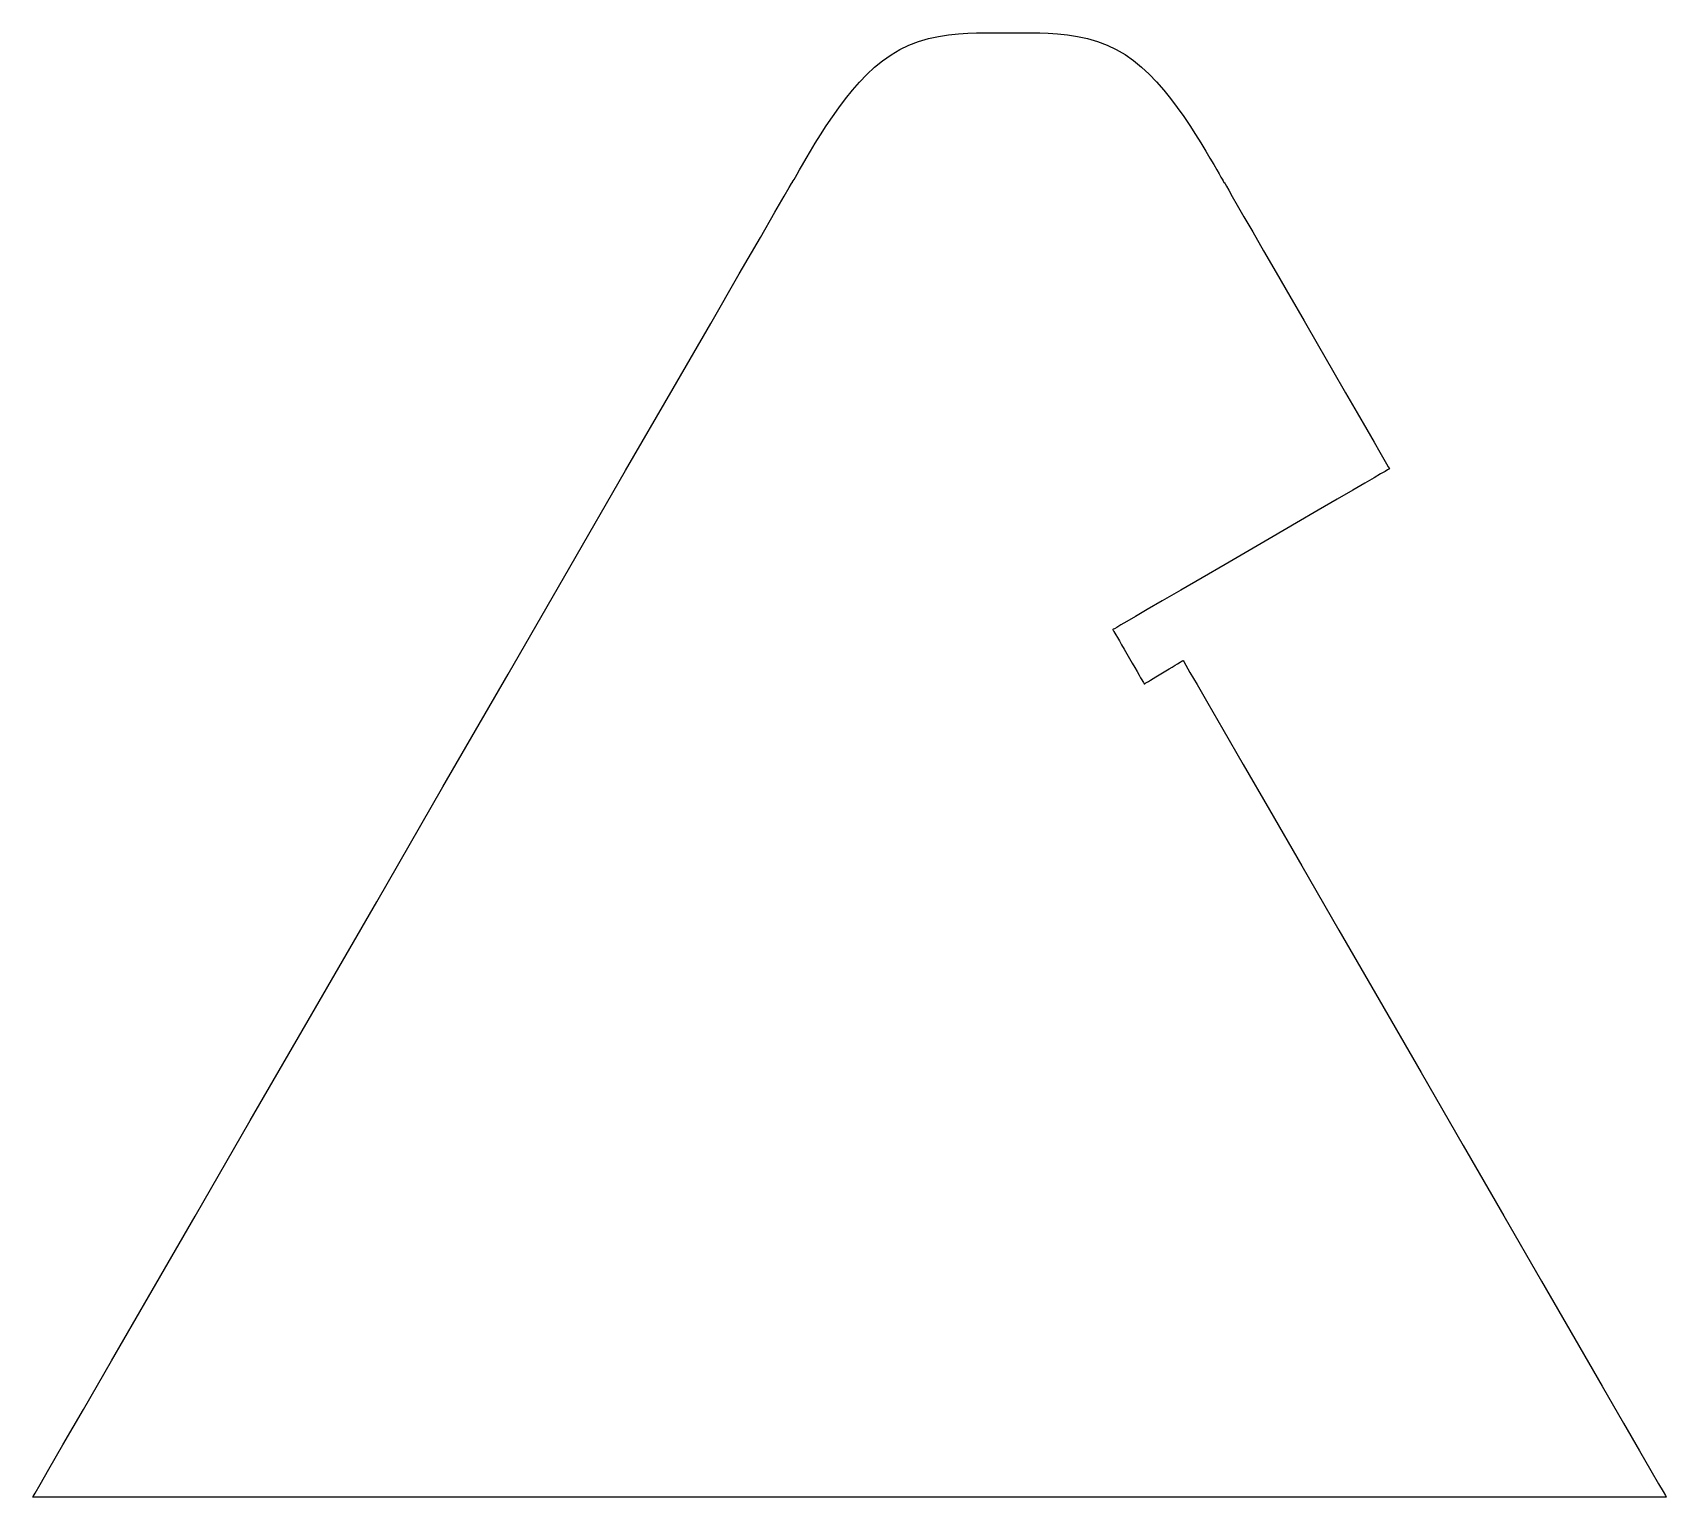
# Model space of a CAD drawing. Extents: x 69.1 to 85.7, y -124.7 to -109.7.
import ezdxf

# ---------------------------------------------------------------- set-up
doc = ezdxf.new("R2010")
doc.units = 0
doc.layers.add('CALQUE 1', color=7, linetype='CONTINUOUS')

msp = doc.modelspace()

# ---------------------------------------------------------------- linework, layer by layer
at = {"layer": 'CALQUE 1'}
msp.add_lwpolyline([(77.373, -110.415), (77.443, -110.328), (77.516, -110.245), (77.592, -110.167), (77.67, -110.094), (77.752, -110.027), (77.838, -109.967), (77.927, -109.914), (78.02, -109.868), (78.118, -109.831), (78.22, -109.801), (78.323, -109.779), (78.425, -109.763), (78.525, -109.753), (78.62, -109.746), (78.708, -109.742), (78.787, -109.741), (78.854, -109.741), (78.909, -109.741), (78.951, -109.741), (78.982, -109.741), (79.004, -109.741), (79.018, -109.741), (79.027, -109.741), (79.031, -109.741), (79.032, -109.741), (79.032, -109.741), (79.032, -109.741), (79.032, -109.741), (79.032, -109.741), (79.032, -109.741), (79.032, -109.741), (79.032, -109.741), (79.032, -109.741), (79.032, -109.741), (79.032, -109.741), (79.034, -109.741), (79.038, -109.741), (79.046, -109.741), (79.06, -109.741), (79.082, -109.741), (79.113, -109.741), (79.155, -109.741), (79.209, -109.741), (79.276, -109.741), (79.354, -109.742), (79.442, -109.746), (79.537, -109.752), (79.637, -109.763), (79.739, -109.779), (79.842, -109.801), (79.944, -109.83), (80.042, -109.867), (80.135, -109.912), (80.225, -109.965), (80.31, -110.026), (80.392, -110.092), (80.471, -110.165), (80.546, -110.243), (80.619, -110.326), (80.69, -110.413), (80.758, -110.504), (80.823, -110.596), (80.886, -110.689), (80.944, -110.779), (80.999, -110.866), (81.048, -110.948), (81.091, -111.022), (81.129, -111.087), (81.16, -111.14), (81.184, -111.182), (81.202, -111.214), (81.216, -111.237), (81.225, -111.253), (81.23, -111.262), (81.233, -111.268), (81.234, -111.27), (81.235, -111.27), (81.235, -111.27), (81.235, -111.27), (81.235, -111.27), (81.235, -111.27), (81.236, -111.27), (81.236, -111.27), (81.236, -111.27), (81.236, -111.27), (81.236, -111.27), (81.236, -111.27), (81.236, -111.27), (81.236, -111.27), (81.237, -111.27), (81.237, -111.27), (81.237, -111.27), (81.237, -111.27), (81.237, -111.27), (81.237, -111.27), (81.239, -111.273), (81.245, -111.284), (81.259, -111.308), (81.282, -111.348), (81.318, -111.411), (81.369, -111.499), (81.438, -111.619), (81.528, -111.774), (81.638, -111.966), (81.766, -112.187), (81.906, -112.429), (82.052, -112.682), (82.199, -112.937), (82.342, -113.184), (82.474, -113.414), (82.592, -113.619), (82.69, -113.788), (82.766, -113.92), (82.824, -114.02), (82.865, -114.091), (82.893, -114.139), (82.91, -114.169), (82.919, -114.184), (82.922, -114.19), (82.923, -114.191), (82.922, -114.191), (82.917, -114.194), (82.903, -114.202), (82.877, -114.217), (82.832, -114.243), (82.765, -114.282), (82.672, -114.336), (82.548, -114.409), (82.388, -114.501), (82.194, -114.614), (81.973, -114.743), (81.736, -114.881), (81.49, -115.023), (81.245, -115.166), (81.01, -115.302), (80.793, -115.428), (80.604, -115.538), (80.451, -115.627), (80.332, -115.696), (80.244, -115.747), (80.182, -115.784), (80.141, -115.808), (80.116, -115.822), (80.105, -115.828), (80.101, -115.831), (80.1, -115.831), (80.101, -115.831), (80.101, -115.833), (80.103, -115.836), (80.107, -115.842), (80.112, -115.852), (80.121, -115.866), (80.132, -115.886), (80.147, -115.912), (80.167, -115.946), (80.19, -115.986), (80.215, -116.03), (80.242, -116.077), (80.27, -116.126), (80.298, -116.173), (80.324, -116.219), (80.348, -116.26), (80.368, -116.295), (80.384, -116.324), (80.397, -116.345), (80.406, -116.361), (80.412, -116.372), (80.416, -116.379), (80.419, -116.383), (80.42, -116.385), (80.42, -116.385), (80.42, -116.385), (80.42, -116.385), (80.422, -116.384), (80.425, -116.383), (80.43, -116.38), (80.438, -116.375), (80.449, -116.368), (80.464, -116.359), (80.485, -116.347), (80.51, -116.331), (80.539, -116.313), (80.572, -116.294), (80.606, -116.273), (80.641, -116.252), (80.674, -116.232), (80.706, -116.213), (80.735, -116.195), (80.759, -116.181), (80.777, -116.17), (80.792, -116.161), (80.802, -116.155), (80.809, -116.151), (80.813, -116.148), (80.816, -116.146), (80.817, -116.146), (80.817, -116.146), (80.818, -116.147), (80.824, -116.158), (80.845, -116.194), (80.887, -116.267), (80.959, -116.392), (81.068, -116.58), (81.222, -116.848), (81.429, -117.207), (81.697, -117.671), (82.027, -118.242), (82.405, -118.897), (82.816, -119.609), (83.244, -120.35), (83.673, -121.093), (84.088, -121.812), (84.473, -122.478), (84.812, -123.066), (85.092, -123.55), (85.309, -123.926), (85.472, -124.209), (85.588, -124.41), (85.666, -124.545), (85.713, -124.626), (85.737, -124.667), (85.745, -124.682), (85.746, -124.684), (85.741, -124.684), (85.708, -124.684), (85.621, -124.684), (85.454, -124.684), (85.179, -124.684), (84.771, -124.684), (84.203, -124.684), (83.448, -124.684), (82.483, -124.684), (81.317, -124.684), (80.003, -124.684), (78.593, -124.684), (77.141, -124.684), (75.698, -124.684), (74.318, -124.684), (73.053, -124.684), (71.957, -124.684), (71.073, -124.684), (70.392, -124.684), (69.887, -124.684), (69.532, -124.684), (69.3, -124.684), (69.166, -124.684), (69.102, -124.684), (69.083, -124.684), (69.082, -124.684), (69.087, -124.676), (69.107, -124.64), (69.157, -124.554), (69.247, -124.397), (69.391, -124.149), (69.6, -123.787), (69.886, -123.291), (70.263, -122.638), (70.739, -121.814), (71.302, -120.838), (71.928, -119.755), (72.591, -118.607), (73.267, -117.435), (73.932, -116.284), (74.562, -115.194), (75.13, -114.209), (75.614, -113.372), (75.998, -112.707), (76.29, -112.2), (76.505, -111.829), (76.653, -111.572), (76.747, -111.41), (76.799, -111.319), (76.822, -111.28), (76.827, -111.271), (76.827, -111.27), (76.827, -111.27), (76.827, -111.27), (76.827, -111.27), (76.827, -111.271), (76.827, -111.271), (76.827, -111.271), (76.827, -111.271), (76.828, -111.271), (76.828, -111.271), (76.828, -111.271), (76.828, -111.271), (76.828, -111.271), (76.828, -111.272), (76.829, -111.272), (76.829, -111.272), (76.829, -111.272), (76.829, -111.272), (76.829, -111.272), (76.829, -111.272), (76.829, -111.272), (76.829, -111.272), (76.829, -111.272), (76.829, -111.272), (76.829, -111.272), (76.829, -111.272), (76.829, -111.272), (76.829, -111.272), (76.829, -111.272), (76.829, -111.272), (76.829, -111.272), (76.829, -111.272), (76.829, -111.272), (76.829, -111.272), (76.829, -111.272), (76.829, -111.272), (76.829, -111.272), (76.83, -111.271), (76.83, -111.271), (76.83, -111.271), (76.83, -111.271), (76.83, -111.271), (76.83, -111.271), (76.83, -111.27), (76.83, -111.27), (76.83, -111.27), (76.83, -111.27), (76.83, -111.27), (76.83, -111.27), (76.83, -111.27), (76.83, -111.27), (76.83, -111.27), (76.83, -111.27), (76.831, -111.268), (76.834, -111.263), (76.84, -111.253), (76.849, -111.238), (76.862, -111.215), (76.88, -111.183), (76.904, -111.141), (76.935, -111.088), (76.972, -111.024), (77.016, -110.95), (77.065, -110.868), (77.119, -110.782), (77.177, -110.691), (77.239, -110.599), (77.305, -110.506)], close=True, dxfattribs=at)

doc.saveas('drawing.dxf')
